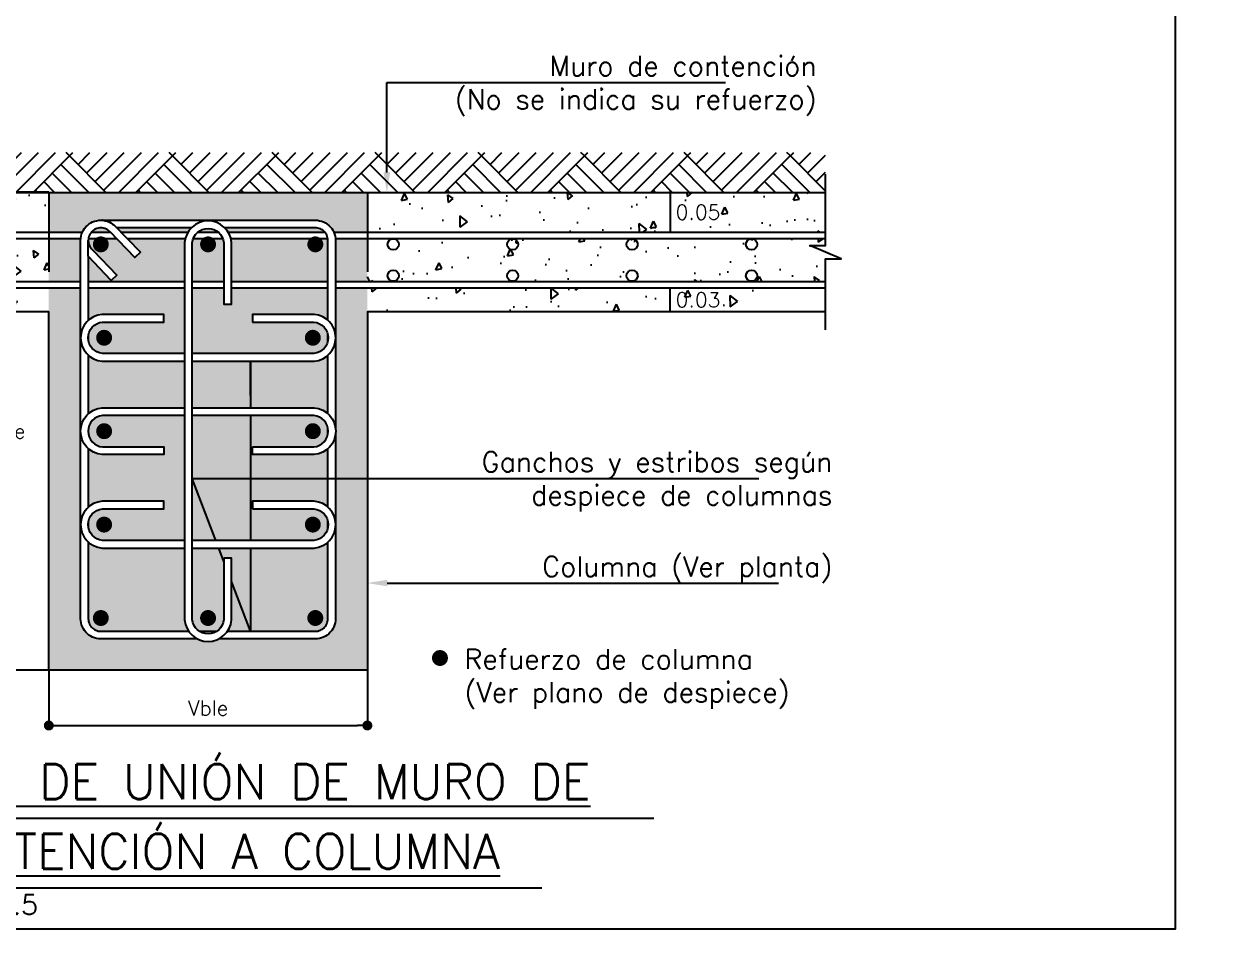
# Model space of a CAD drawing. Header units: millimetres. Extents: x -103 to 209, y -46 to 105.
# Drawn here: x 27.538 to 29.031, y -38.755 to -37.618 of the extents above; entities that cross this region are included whole.
import ezdxf
from ezdxf import colors
from ezdxf.entities.mleader import LeaderData, LeaderLine
from ezdxf.enums import TextEntityAlignment as Align
from ezdxf.math import Vec2, Vec3

# ---------------------------------------------------------------- set-up
doc = ezdxf.new("R2010")
doc.units = ezdxf.units.MM
doc.header["$LTSCALE"] = 0.01
doc.header["$PDMODE"] = 3
doc.linetypes.add('DASHED2', pattern=[0.375, 0.25, -0.125])
for name, color, linetype in [('FC_BORDES', 4, 'Continuous'), ('FC_COTAS', 1, 'Continuous'), ('FC_COTAS @ 12.5', 1, 'Continuous'), ('FC_COTAS @ 25', 1, 'Continuous'), ('FC_HATCH 251', 251, 'Continuous'), ('FC_HATCH 253', 253, 'Continuous'), ('FC_HATCH 254', 254, 'Continuous'), ('FC_LINEA CORTE', 1, 'Continuous'), ('FC_PROYECCION', 6, 'DASHED2'), ('FC_R-200', 5, 'Continuous'), ('FC_R-80', 11, 'Continuous'), ('FC_R-80 @ 12.5', 11, 'Continuous'), ('FC_REFUERZO 2', 1, 'Continuous')]:
    doc.layers.add(name, color=color, linetype=linetype)
doc.layers.add('FC_HOJA', color=230, linetype='Continuous', plot=False)
doc.styles.add('FC_TEXT1', font='romans.shx')
doc.dimstyles.new('FC_COTAS', dxfattribs={"dimtxt": 0.0015, "dimasz": 0.001, "dimexe": 0, "dimexo": 0, "dimgap": 0.001, "dimtad": 1, "dimtih": 1, "dimtoh": 1, "dimzin": 0, "dimdsep": 46, "dimtxsty": 'FC_TEXT1', "dimblk": 'DOT', "dimcen": 0.09, "dimclrd": 256, "dimclre": 256, "dimclrt": 256, "dimadec": 0, "dimazin": 0, "dimtfac": 1, "dimtix": 1, "dimtmove": 2, "dimatfit": 3, "dimfxl": 1.002, "dimtolj": 1, "dimtzin": 0, "dimlwd": -1, "dimarcsym": 0})

# ---------------------------------------------------------------- blocks, each defined once
blk = doc.blocks.new('*U113')
at = {"color": 0, "ltscale": 1.5}
blk.add_lwpolyline([(-0.1148, -0.0096), (-0.1148, -0.0096)], dxfattribs=at)
blk.add_wipeout([(-0.1328, 0), (0.1347, 0), (0.1373, -0.0001), (0.1399, -0.0006), (0.1425, -0.0012), (0.145, -0.0022), (0.1473, -0.0034), (0.1496, -0.0048), (0.1516, -0.0065), (0.1535, -0.0084), (0.1552, -0.0104), (0.1566, -0.0127), (0.1578, -0.015), (0.1588, -0.0175), (0.1594, -0.0201), (0.1599, -0.0227), (0.16, -0.0253), (0.16, -0.5006), (0.1599, -0.5032), (0.1594, -0.5059), (0.1588, -0.5084), (0.1578, -0.5109), (0.1566, -0.5133), (0.1552, -0.5155), (0.1535, -0.5175), (0.1516, -0.5194), (0.1496, -0.5211), (0.1473, -0.5225), (0.145, -0.5237), (0.1425, -0.5247), (0.1399, -0.5254), (0.1373, -0.5258), (0.1347, -0.5259), (-0.1347, -0.5259), (-0.1373, -0.5258), (-0.1399, -0.5254), (-0.1425, -0.5247), (-0.145, -0.5237), (-0.1473, -0.5225), (-0.1496, -0.5211), (-0.1516, -0.5194), (-0.1535, -0.5175), (-0.1552, -0.5155), (-0.1566, -0.5133), (-0.1578, -0.5109), (-0.1588, -0.5084), (-0.1594, -0.5059), (-0.1599, -0.5032), (-0.16, -0.5006), (-0.16, -0.0253), (-0.1599, -0.0227), (-0.1594, -0.0201), (-0.1588, -0.0175), (-0.1578, -0.015), (-0.1566, -0.0127), (-0.1552, -0.0104), (-0.1535, -0.0084), (-0.1516, -0.0065), (-0.1496, -0.0048), (-0.1473, -0.0034), (-0.145, -0.0022), (-0.1425, -0.0012), (-0.1399, -0.0006), (-0.1373, -0.0001), (-0.1347, 0), (-0.132, -0.0001), (-0.1294, -0.0006), (-0.1268, -0.0012), (-0.1244, -0.0022), (-0.122, -0.0034), (-0.1198, -0.0048), (-0.1184, -0.006), (-0.085, -0.0403), (-0.0918, -0.047), (-0.123, -0.0148), (-0.1241, -0.0137), (-0.1254, -0.0126), (-0.1268, -0.0117), (-0.1283, -0.011), (-0.1298, -0.0104), (-0.1314, -0.01), (-0.133, -0.0097), (-0.1347, -0.0096), (-0.1363, -0.0097), (-0.1379, -0.01), (-0.1395, -0.0104), (-0.1411, -0.011), (-0.1425, -0.0117), (-0.1439, -0.0126), (-0.1452, -0.0137), (-0.1463, -0.0148), (-0.1474, -0.0161), (-0.1483, -0.0175), (-0.149, -0.0189), (-0.1496, -0.0205), (-0.15, -0.0221), (-0.1503, -0.0237), (-0.1504, -0.0253), (-0.1503, -0.027), (-0.15, -0.0286), (-0.1496, -0.0302), (-0.149, -0.0317), (-0.1483, -0.0332), (-0.1474, -0.0346), (-0.1463, -0.0359), (-0.1452, -0.037), (-0.1441, -0.0379), (-0.1145, -0.0691), (-0.1215, -0.0757), (-0.1504, -0.0452), (-0.1504, -0.5006), (-0.1503, -0.5022), (-0.15, -0.5039), (-0.1496, -0.5055), (-0.149, -0.507), (-0.1483, -0.5085), (-0.1474, -0.5098), (-0.1463, -0.5111), (-0.1452, -0.5123), (-0.1439, -0.5133), (-0.1425, -0.5142), (-0.1411, -0.515), (-0.1395, -0.5155), (-0.1379, -0.516), (-0.1363, -0.5162), (-0.1347, -0.5163), (0.1347, -0.5163), (0.1363, -0.5162), (0.1379, -0.516), (0.1395, -0.5155), (0.1411, -0.515), (0.1425, -0.5142), (0.1439, -0.5133), (0.1452, -0.5123), (0.1463, -0.5111), (0.1474, -0.5098), (0.1483, -0.5085), (0.149, -0.507), (0.1496, -0.5055), (0.15, -0.5039), (0.1503, -0.5022), (0.1504, -0.5006), (0.1504, -0.0253), (0.1503, -0.0237), (0.15, -0.0221), (0.1496, -0.0205), (0.149, -0.0189), (0.1483, -0.0175), (0.1474, -0.0161), (0.1463, -0.0148), (0.1452, -0.0137), (0.1439, -0.0126), (0.1425, -0.0117), (0.1411, -0.011), (0.1395, -0.0104), (0.1379, -0.01), (0.1363, -0.0097), (0.1357, -0.0097), (-0.1146, -0.0097), (-0.1183, -0.0059), (-0.1197, -0.0048), (-0.1219, -0.0033), (-0.1243, -0.0021), (-0.1268, -0.0011), (-0.1294, -0.0005), (-0.132, 0)], dxfattribs=at)
blk.add_lwpolyline([(-0.1328, 0), (0.1347, 0), (0.1373, -0.0001), (0.1399, -0.0006), (0.1425, -0.0012), (0.145, -0.0022), (0.1473, -0.0034), (0.1496, -0.0048), (0.1516, -0.0065), (0.1535, -0.0084), (0.1552, -0.0104), (0.1566, -0.0127), (0.1578, -0.015), (0.1588, -0.0175), (0.1594, -0.0201), (0.1599, -0.0227), (0.16, -0.0253), (0.16, -0.5006), (0.1599, -0.5032), (0.1594, -0.5059), (0.1588, -0.5084), (0.1578, -0.5109), (0.1566, -0.5133), (0.1552, -0.5155), (0.1535, -0.5175), (0.1516, -0.5194), (0.1496, -0.5211), (0.1473, -0.5225), (0.145, -0.5237), (0.1425, -0.5247), (0.1399, -0.5254), (0.1373, -0.5258), (0.1347, -0.5259), (-0.1347, -0.5259), (-0.1373, -0.5258), (-0.1399, -0.5254), (-0.1425, -0.5247), (-0.145, -0.5237), (-0.1473, -0.5225), (-0.1496, -0.5211), (-0.1516, -0.5194), (-0.1535, -0.5175), (-0.1552, -0.5155), (-0.1566, -0.5133), (-0.1578, -0.5109), (-0.1588, -0.5084), (-0.1594, -0.5059), (-0.1599, -0.5032), (-0.16, -0.5006), (-0.16, -0.0253), (-0.1599, -0.0227), (-0.1594, -0.0201), (-0.1588, -0.0175), (-0.1578, -0.015), (-0.1566, -0.0127), (-0.1552, -0.0104), (-0.1535, -0.0084), (-0.1516, -0.0065), (-0.1496, -0.0048), (-0.1473, -0.0034), (-0.145, -0.0022), (-0.1425, -0.0012), (-0.1399, -0.0006), (-0.1373, -0.0001), (-0.1347, 0), (-0.132, -0.0001), (-0.1294, -0.0006), (-0.1268, -0.0012), (-0.1244, -0.0022), (-0.122, -0.0034), (-0.1198, -0.0048), (-0.1184, -0.006), (-0.085, -0.0403), (-0.0918, -0.047), (-0.123, -0.0148), (-0.1241, -0.0137), (-0.1254, -0.0126), (-0.1268, -0.0117), (-0.1283, -0.011), (-0.1298, -0.0104), (-0.1314, -0.01), (-0.133, -0.0097), (-0.1347, -0.0096), (-0.1363, -0.0097), (-0.1379, -0.01), (-0.1395, -0.0104), (-0.1411, -0.011), (-0.1425, -0.0117), (-0.1439, -0.0126), (-0.1452, -0.0137), (-0.1463, -0.0148), (-0.1474, -0.0161), (-0.1483, -0.0175), (-0.149, -0.0189), (-0.1496, -0.0205), (-0.15, -0.0221), (-0.1503, -0.0237), (-0.1504, -0.0253), (-0.1503, -0.027), (-0.15, -0.0286), (-0.1496, -0.0302), (-0.149, -0.0317), (-0.1483, -0.0332), (-0.1474, -0.0346), (-0.1463, -0.0359), (-0.1452, -0.037), (-0.1441, -0.0379), (-0.1145, -0.0691), (-0.1215, -0.0757), (-0.1504, -0.0452), (-0.1504, -0.5006), (-0.1503, -0.5022), (-0.15, -0.5039), (-0.1496, -0.5055), (-0.149, -0.507), (-0.1483, -0.5085), (-0.1474, -0.5098), (-0.1463, -0.5111), (-0.1452, -0.5123), (-0.1439, -0.5133), (-0.1425, -0.5142), (-0.1411, -0.515), (-0.1395, -0.5155), (-0.1379, -0.516), (-0.1363, -0.5162), (-0.1347, -0.5163), (0.1347, -0.5163), (0.1363, -0.5162), (0.1379, -0.516), (0.1395, -0.5155), (0.1411, -0.515), (0.1425, -0.5142), (0.1439, -0.5133), (0.1452, -0.5123), (0.1463, -0.5111), (0.1474, -0.5098), (0.1483, -0.5085), (0.149, -0.507), (0.1496, -0.5055), (0.15, -0.5039), (0.1503, -0.5022), (0.1504, -0.5006), (0.1504, -0.0253), (0.1503, -0.0237), (0.15, -0.0221), (0.1496, -0.0205), (0.149, -0.0189), (0.1483, -0.0175), (0.1474, -0.0161), (0.1463, -0.0148), (0.1452, -0.0137), (0.1439, -0.0126), (0.1425, -0.0117), (0.1411, -0.011), (0.1395, -0.0104), (0.1379, -0.01), (0.1363, -0.0097), (0.1357, -0.0097), (-0.1146, -0.0097), (-0.1183, -0.0059), (-0.1197, -0.0048), (-0.1219, -0.0033), (-0.1243, -0.0021), (-0.1268, -0.0011), (-0.1294, -0.0005), (-0.132, 0)], close=True, dxfattribs=at)
blk.add_lwpolyline([(-0.1504, -0.0452), (-0.1504, -0.0253)], dxfattribs=at)
blk = doc.blocks.new('*U138')
at = {"layer": 'FC_REFUERZO 2'}
blk.add_circle((0, 0), 0.00702, dxfattribs=at)
blk = doc.blocks.new('*U139')
at = {"layer": 'FC_REFUERZO 2', "color": 0, "linetype": 'ByBlock', "lineweight": -2, "transparency": 16777216}
for p in [(0, 0), (0.15, 0), (0.3, 0), (0.45, 0)]:
    blk.add_blockref('*U138', p, dxfattribs=at)
blk = doc.blocks.new('*U142')
at = {"layer": 'FC_REFUERZO 2'}
blk.add_circle((0, 0), 0.00702, dxfattribs=at)
blk = doc.blocks.new('*U143')
at = {"layer": 'FC_REFUERZO 2', "color": 0, "linetype": 'ByBlock', "lineweight": -2, "transparency": 16777216}
for p in [(0, 0), (0.15, 0), (0.3, 0), (0.45, 0)]:
    blk.add_blockref('*U142', p, dxfattribs=at)
blk = doc.blocks.new('*U126')
at = {"layer": 'FC_R-200', "color": 4, "ltscale": 1.5}
for points in [[(-0.04477, 0), (0.04477, 0)], [(-0.03354, -0.007), (0.03354, -0.007)]]:
    blk.add_lwpolyline(points, dxfattribs=at)
at = {"layer": 'FC_R-200', "ltscale": 1.5, "style": 'FC_TEXT1'}
for tag, p in [('%%UTÍTULO', (0, 0.00366)), ('%%UTÍTULO1', (0, -0.00334))]:
    blk.add_attdef(tag, text='', height=0.0035, dxfattribs=at).set_placement(p, align=Align.MIDDLE_CENTER)
at = {"layer": 'FC_R-80', "ltscale": 1.5, "style": 'FC_TEXT1'}
blk.add_attdef('ESCALA', text='', height=0.002, dxfattribs=at).set_placement((-0.03301, -0.0087), align=Align.MIDDLE_LEFT)
blk = doc.blocks.new('*U128')
at = {"layer": 'FC_LINEA CORTE'}
blk.add_lwpolyline([(0, -0.00782), (0, -0.00067), (0.00157, -0.00067), (-0.00157, 0.00067), (0, 0.00067), (0, 0.00782)], dxfattribs=at)
blk = doc.blocks.new('_Dot')
at = {"color": 0, "linetype": 'ByBlock', "lineweight": -2}
blk.add_line((-0.5, 0), (-1, 0), dxfattribs=at)
at = {"color": 0, "linetype": 'ByBlock', "const_width": 0.5}
blk.add_lwpolyline([(-0.25, 0, 1), (0.25, 0, 1)], format="xyb", close=True, dxfattribs=at)
blk = doc.blocks.new('*D149')
at = {"layer": 'Defpoints', "color": 0, "transparency": 16777216}
for p in [(27.5147, -37.8293), (27.5694, -37.8293), (27.5694, -38.4293)]:
    blk.add_point(p, dxfattribs=at)
at = {"layer": 'FC_COTAS', "lineweight": -2, "transparency": 16777216}
for p, q in [((27.5694, -37.8293), (27.5147, -37.8293)), ((27.5694, -38.4293), (27.5147, -38.4293))]:
    blk.add_line(p, q, dxfattribs=at)
at = {"layer": 'FC_COTAS', "transparency": 16777216}
for p, q in [((27.5147, -37.8418), (27.5147, -38.1074)), ((27.5147, -38.4168), (27.5147, -38.1512))]:
    blk.add_line(p, q, dxfattribs=at)
at = {"layer": 'FC_COTAS', "transparency": 16777216, "xscale": 0.0125, "yscale": 0.0125, "zscale": 0.0125}
for p, rotation in [((27.5147, -37.8293), 90), ((27.5147, -38.4293), 270)]:
    blk.add_blockref('_Dot', p, dxfattribs=dict(at, rotation=rotation))
at = {"layer": 'FC_COTAS', "transparency": 16777216, "insert": (27.5147, -38.1293), "char_height": 0.01875, "attachment_point": 5, "style": 'FC_TEXT1'}
blk.add_mtext('\\A1;Vble', dxfattribs=at)
blk = doc.blocks.new('*D150')
at = {"layer": 'Defpoints', "color": 0, "transparency": 16777216}
for p in [(27.5694, -38.4293), (27.9694, -38.4293), (27.9694, -38.499)]:
    blk.add_point(p, dxfattribs=at)
at = {"layer": 'FC_COTAS', "lineweight": -2, "transparency": 16777216}
for p, q in [((27.5694, -38.4293), (27.5694, -38.499)), ((27.9694, -38.4293), (27.9694, -38.499))]:
    blk.add_line(p, q, dxfattribs=at)
at = {"layer": 'FC_COTAS', "transparency": 16777216}
blk.add_line((27.5819, -38.499), (27.9569, -38.499), dxfattribs=at)
at = {"layer": 'FC_COTAS', "transparency": 16777216, "xscale": 0.0125, "yscale": 0.0125, "zscale": 0.0125, "rotation": 180}
blk.add_blockref('_Dot', (27.5694, -38.499), dxfattribs=at)
at = {"layer": 'FC_COTAS', "transparency": 16777216, "xscale": 0.0125, "yscale": 0.0125, "zscale": 0.0125}
blk.add_blockref('_Dot', (27.9694, -38.499), dxfattribs=at)
at = {"layer": 'FC_COTAS', "transparency": 16777216, "insert": (27.7694, -38.4771), "char_height": 0.01875, "attachment_point": 5, "style": 'FC_TEXT1'}
blk.add_mtext('\\A1;Vble', dxfattribs=at)
blk = doc.blocks.new('*D153')
at = {"layer": 'Defpoints', "color": 0, "transparency": 16777216}
for p in [(28.348, -37.8293), (28.348, -37.8793), (28.3495, -37.8793)]:
    blk.add_point(p, dxfattribs=at)
at = {"layer": 'FC_COTAS', "lineweight": -2, "transparency": 16777216}
for p, q in [((28.348, -37.8293), (28.3495, -37.8293)), ((28.348, -37.8793), (28.3495, -37.8793))]:
    blk.add_line(p, q, dxfattribs=at)
at = {"layer": 'FC_COTAS', "transparency": 16777216}
blk.add_line((28.3495, -37.8293), (28.3495, -37.8793), dxfattribs=at)
at = {"layer": 'FC_COTAS', "transparency": 16777216, "insert": (28.3846, -37.8543), "char_height": 0.01875, "attachment_point": 5, "style": 'FC_TEXT1'}
blk.add_mtext('\\A1;0.05', dxfattribs=at)
blk = doc.blocks.new('*D154')
at = {"layer": 'Defpoints', "color": 0, "transparency": 16777216}
for p in [(28.3495, -37.9493), (28.3495, -37.9493), (28.3495, -37.9793)]:
    blk.add_point(p, dxfattribs=at)
at = {"layer": 'FC_COTAS', "transparency": 16777216}
blk.add_line((28.3495, -37.9793), (28.3495, -37.9493), dxfattribs=at)
at = {"layer": 'FC_COTAS', "transparency": 16777216, "insert": (28.3846, -37.9643), "char_height": 0.01875, "attachment_point": 5, "style": 'FC_TEXT1'}
blk.add_mtext('\\A1;0.03', dxfattribs=at)
blk = doc.blocks.new('*U132')
at = {"color": 0, "lineweight": -2}
blk.add_wipeout([(0.1863, 0.0294), (0.2648, 0.0294), (0.2689, 0.0285), (0.2724, 0.0274), (0.2758, 0.0258), (0.2789, 0.0237), (0.2817, 0.0213), (0.2843, 0.0186), (0.2864, 0.0156), (0.2882, 0.0123), (0.2895, 0.0089), (0.2904, 0.0053), (0.2908, 0.0016), (0.2908, -0.0021), (0.2903, -0.0058), (0.2893, -0.0094), (0.2879, -0.0128), (0.2861, -0.0161), (0.2839, -0.019), (0.2813, -0.0217), (0.2785, -0.0241), (0.2753, -0.026), (0.2719, -0.0276), (0.2684, -0.0287), (0.2646, -0.0294), (-0.0032, -0.0294), (-0.0071, -0.0287), (-0.0106, -0.0276), (-0.014, -0.026), (-0.0171, -0.0241), (-0.02, -0.0217), (-0.0226, -0.019), (-0.0248, -0.0161), (-0.0266, -0.0128), (-0.028, -0.0094), (-0.029, -0.0058), (-0.0295, -0.0021), (-0.0295, 0.0016), (-0.0291, 0.0053), (-0.0282, 0.0089), (-0.0268, 0.0123), (-0.0251, 0.0156), (-0.0229, 0.0186), (-0.0204, 0.0213), (-0.0176, 0.0237), (-0.0145, 0.0258), (-0.0111, 0.0274), (-0.0076, 0.0285), (-0.004, 0.0293), (-0.0026, 0.0294), (0.075, 0.0294), (0.075, 0.0198), (-0.0022, 0.0198), (-0.0027, 0.0197), (-0.0051, 0.0193), (-0.0075, 0.0185), (-0.0098, 0.0174), (-0.0119, 0.016), (-0.0138, 0.0144), (-0.0155, 0.0126), (-0.0169, 0.0105), (-0.0181, 0.0083), (-0.019, 0.006), (-0.0196, 0.0036), (-0.0199, 0.0011), (-0.0199, -0.0014), (-0.0195, -0.0039), (-0.0189, -0.0063), (-0.0179, -0.0086), (-0.0167, -0.0108), (-0.0152, -0.0128), (-0.0135, -0.0146), (-0.0116, -0.0162), (-0.0094, -0.0175), (-0.0072, -0.0186), (-0.0048, -0.0193), (-0.0024, -0.0198), (0.2637, -0.0198), (0.2661, -0.0193), (0.2685, -0.0186), (0.2708, -0.0175), (0.2729, -0.0162), (0.2748, -0.0146), (0.2766, -0.0128), (0.278, -0.0108), (0.2793, -0.0086), (0.2802, -0.0063), (0.2809, -0.0039), (0.2812, -0.0014), (0.2812, 0.0011), (0.2809, 0.0036), (0.2803, 0.006), (0.2794, 0.0083), (0.2782, 0.0105), (0.2768, 0.0126), (0.2751, 0.0144), (0.2732, 0.016), (0.2711, 0.0174), (0.2688, 0.0185), (0.2665, 0.0193), (0.2638, 0.0198), (0.1863, 0.0198)], dxfattribs=at)
blk.add_lwpolyline([(0.1863, 0.0198), (0.2634, 0.0198, -0.900773), (0.2634, -0.0198), (-0.0021, -0.0198, -0.900773), (-0.0021, 0.0198), (0.075, 0.0198), (0.075, 0.0294), (-0.0025, 0.0294, 0.917819), (-0.0025, -0.0294), (0.2638, -0.0294), (0.2638, -0.0294, 0.917819), (0.2638, 0.0294), (0.1863, 0.0294)], format="xyb", close=True, dxfattribs=at)
blk = doc.blocks.new('*U133')
at = {"color": 0, "lineweight": -2}
blk.add_wipeout([(0.1863, -0.0294), (0.2648, -0.0294), (0.2689, -0.0285), (0.2724, -0.0274), (0.2758, -0.0258), (0.2789, -0.0237), (0.2817, -0.0213), (0.2843, -0.0186), (0.2864, -0.0156), (0.2882, -0.0123), (0.2895, -0.0089), (0.2904, -0.0053), (0.2908, -0.0016), (0.2908, 0.0021), (0.2903, 0.0058), (0.2893, 0.0094), (0.2879, 0.0128), (0.2861, 0.0161), (0.2839, 0.019), (0.2813, 0.0217), (0.2785, 0.0241), (0.2753, 0.026), (0.2719, 0.0276), (0.2684, 0.0287), (0.2646, 0.0294), (-0.0032, 0.0294), (-0.0071, 0.0287), (-0.0106, 0.0276), (-0.014, 0.026), (-0.0171, 0.0241), (-0.02, 0.0217), (-0.0226, 0.019), (-0.0248, 0.0161), (-0.0266, 0.0128), (-0.028, 0.0094), (-0.029, 0.0058), (-0.0295, 0.0021), (-0.0295, -0.0016), (-0.0291, -0.0053), (-0.0282, -0.0089), (-0.0268, -0.0123), (-0.0251, -0.0156), (-0.0229, -0.0186), (-0.0204, -0.0213), (-0.0176, -0.0237), (-0.0145, -0.0258), (-0.0111, -0.0274), (-0.0076, -0.0285), (-0.004, -0.0293), (-0.0026, -0.0294), (0.075, -0.0294), (0.075, -0.0198), (-0.0022, -0.0198), (-0.0027, -0.0197), (-0.0051, -0.0193), (-0.0075, -0.0185), (-0.0098, -0.0174), (-0.0119, -0.016), (-0.0138, -0.0144), (-0.0155, -0.0126), (-0.0169, -0.0105), (-0.0181, -0.0083), (-0.019, -0.006), (-0.0196, -0.0036), (-0.0199, -0.0011), (-0.0199, 0.0014), (-0.0195, 0.0039), (-0.0189, 0.0063), (-0.0179, 0.0086), (-0.0167, 0.0108), (-0.0152, 0.0128), (-0.0135, 0.0146), (-0.0116, 0.0162), (-0.0094, 0.0175), (-0.0072, 0.0186), (-0.0048, 0.0193), (-0.0024, 0.0198), (0.2637, 0.0198), (0.2661, 0.0193), (0.2685, 0.0186), (0.2708, 0.0175), (0.2729, 0.0162), (0.2748, 0.0146), (0.2766, 0.0128), (0.278, 0.0108), (0.2793, 0.0086), (0.2802, 0.0063), (0.2809, 0.0039), (0.2812, 0.0014), (0.2812, -0.0011), (0.2809, -0.0036), (0.2803, -0.006), (0.2794, -0.0083), (0.2782, -0.0105), (0.2768, -0.0126), (0.2751, -0.0144), (0.2732, -0.016), (0.2711, -0.0174), (0.2688, -0.0185), (0.2665, -0.0193), (0.2638, -0.0198), (0.1863, -0.0198)], dxfattribs=at)
blk.add_lwpolyline([(0.1863, -0.0198), (0.2634, -0.0198, 0.900773), (0.2634, 0.0198), (-0.0021, 0.0198, 0.900773), (-0.0021, -0.0198), (0.075, -0.0198), (0.075, -0.0294), (-0.0025, -0.0294, -0.917819), (-0.0025, 0.0294), (0.2638, 0.0294), (0.2638, 0.0294, -0.917819), (0.2638, -0.0294), (0.1863, -0.0294)], format="xyb", close=True, dxfattribs=at)
blk = doc.blocks.new('*U134')
at = {"color": 0, "lineweight": -2}
blk.add_wipeout([(0.1863, 0.0294), (0.2648, 0.0294), (0.2689, 0.0285), (0.2724, 0.0274), (0.2758, 0.0258), (0.2789, 0.0237), (0.2817, 0.0213), (0.2843, 0.0186), (0.2864, 0.0156), (0.2882, 0.0123), (0.2895, 0.0089), (0.2904, 0.0053), (0.2908, 0.0016), (0.2908, -0.0021), (0.2903, -0.0058), (0.2893, -0.0094), (0.2879, -0.0128), (0.2861, -0.0161), (0.2839, -0.019), (0.2813, -0.0217), (0.2785, -0.0241), (0.2753, -0.026), (0.2719, -0.0276), (0.2684, -0.0287), (0.2646, -0.0294), (-0.0032, -0.0294), (-0.0071, -0.0287), (-0.0106, -0.0276), (-0.014, -0.026), (-0.0171, -0.0241), (-0.02, -0.0217), (-0.0226, -0.019), (-0.0248, -0.0161), (-0.0266, -0.0128), (-0.028, -0.0094), (-0.029, -0.0058), (-0.0295, -0.0021), (-0.0295, 0.0016), (-0.0291, 0.0053), (-0.0282, 0.0089), (-0.0268, 0.0123), (-0.0251, 0.0156), (-0.0229, 0.0186), (-0.0204, 0.0213), (-0.0176, 0.0237), (-0.0145, 0.0258), (-0.0111, 0.0274), (-0.0076, 0.0285), (-0.004, 0.0293), (-0.0026, 0.0294), (0.075, 0.0294), (0.075, 0.0198), (-0.0022, 0.0198), (-0.0027, 0.0197), (-0.0051, 0.0193), (-0.0075, 0.0185), (-0.0098, 0.0174), (-0.0119, 0.016), (-0.0138, 0.0144), (-0.0155, 0.0126), (-0.0169, 0.0105), (-0.0181, 0.0083), (-0.019, 0.006), (-0.0196, 0.0036), (-0.0199, 0.0011), (-0.0199, -0.0014), (-0.0195, -0.0039), (-0.0189, -0.0063), (-0.0179, -0.0086), (-0.0167, -0.0108), (-0.0152, -0.0128), (-0.0135, -0.0146), (-0.0116, -0.0162), (-0.0094, -0.0175), (-0.0072, -0.0186), (-0.0048, -0.0193), (-0.0024, -0.0198), (0.2637, -0.0198), (0.2661, -0.0193), (0.2685, -0.0186), (0.2708, -0.0175), (0.2729, -0.0162), (0.2748, -0.0146), (0.2766, -0.0128), (0.278, -0.0108), (0.2793, -0.0086), (0.2802, -0.0063), (0.2809, -0.0039), (0.2812, -0.0014), (0.2812, 0.0011), (0.2809, 0.0036), (0.2803, 0.006), (0.2794, 0.0083), (0.2782, 0.0105), (0.2768, 0.0126), (0.2751, 0.0144), (0.2732, 0.016), (0.2711, 0.0174), (0.2688, 0.0185), (0.2665, 0.0193), (0.2638, 0.0198), (0.1863, 0.0198)], dxfattribs=at)
blk.add_lwpolyline([(0.1863, 0.0198), (0.2634, 0.0198, -0.900773), (0.2634, -0.0198), (-0.0021, -0.0198, -0.900773), (-0.0021, 0.0198), (0.075, 0.0198), (0.075, 0.0294), (-0.0025, 0.0294, 0.917819), (-0.0025, -0.0294), (0.2638, -0.0294), (0.2638, -0.0294, 0.917819), (0.2638, 0.0294), (0.1863, 0.0294)], format="xyb", close=True, dxfattribs=at)
blk = doc.blocks.new('*U135')
at = {"color": 0, "lineweight": -2}
blk.add_wipeout([(0.0294, -0.3943), (0.0294, -0.4728), (0.0285, -0.4769), (0.0274, -0.4804), (0.0258, -0.4838), (0.0237, -0.4869), (0.0213, -0.4897), (0.0186, -0.4923), (0.0156, -0.4944), (0.0123, -0.4962), (0.0089, -0.4975), (0.0053, -0.4984), (0.0016, -0.4988), (-0.0021, -0.4988), (-0.0058, -0.4983), (-0.0094, -0.4973), (-0.0128, -0.4959), (-0.0161, -0.4941), (-0.019, -0.4919), (-0.0217, -0.4893), (-0.0241, -0.4865), (-0.026, -0.4833), (-0.0276, -0.4799), (-0.0287, -0.4764), (-0.0294, -0.4726), (-0.0294, 0.0032), (-0.0287, 0.0071), (-0.0276, 0.0106), (-0.026, 0.014), (-0.0241, 0.0171), (-0.0217, 0.02), (-0.019, 0.0226), (-0.0161, 0.0248), (-0.0128, 0.0266), (-0.0094, 0.028), (-0.0058, 0.029), (-0.0021, 0.0295), (0.0016, 0.0295), (0.0053, 0.0291), (0.0089, 0.0282), (0.0123, 0.0268), (0.0156, 0.0251), (0.0186, 0.0229), (0.0213, 0.0204), (0.0237, 0.0176), (0.0258, 0.0145), (0.0274, 0.0111), (0.0285, 0.0076), (0.0293, 0.004), (0.0294, 0.0026), (0.0294, -0.075), (0.0198, -0.075), (0.0198, 0.0022), (0.0197, 0.0027), (0.0193, 0.0051), (0.0185, 0.0075), (0.0174, 0.0098), (0.016, 0.0119), (0.0144, 0.0138), (0.0126, 0.0155), (0.0105, 0.0169), (0.0083, 0.0181), (0.006, 0.019), (0.0036, 0.0196), (0.0011, 0.0199), (-0.0014, 0.0199), (-0.0039, 0.0195), (-0.0063, 0.0189), (-0.0086, 0.0179), (-0.0108, 0.0167), (-0.0128, 0.0152), (-0.0146, 0.0135), (-0.0162, 0.0116), (-0.0175, 0.0094), (-0.0186, 0.0072), (-0.0193, 0.0048), (-0.0198, 0.0024), (-0.0198, -0.4717), (-0.0193, -0.4741), (-0.0186, -0.4765), (-0.0175, -0.4788), (-0.0162, -0.4809), (-0.0146, -0.4828), (-0.0128, -0.4846), (-0.0108, -0.486), (-0.0086, -0.4873), (-0.0063, -0.4882), (-0.0039, -0.4889), (-0.0014, -0.4892), (0.0011, -0.4892), (0.0036, -0.4889), (0.006, -0.4883), (0.0083, -0.4874), (0.0105, -0.4862), (0.0126, -0.4848), (0.0144, -0.4831), (0.016, -0.4812), (0.0174, -0.4791), (0.0185, -0.4768), (0.0193, -0.4745), (0.0198, -0.4718), (0.0198, -0.3943)], dxfattribs=at)
blk.add_lwpolyline([(0.0198, -0.3943), (0.0198, -0.4714, -0.900773), (-0.0198, -0.4714), (-0.0198, 0.0021, -0.900773), (0.0198, 0.0021), (0.0198, -0.075), (0.0294, -0.075), (0.0294, 0.0025, 0.917819), (-0.0294, 0.0025), (-0.0294, -0.4718), (-0.0294, -0.4718, 0.917819), (0.0294, -0.4718), (0.0294, -0.3943)], format="xyb", close=True, dxfattribs=at)

msp = doc.modelspace()

# ---------------------------------------------------------------- hatches: boundary and pattern name
at = {"layer": 'FC_HATCH 251', "ltscale": 0.9}
h = msp.add_hatch(dxfattribs=at)
h.set_pattern_fill('AR-CONC', color=256, scale=0.0005, angle=45)
h.set_pattern_definition([(95, (-56.20136, -42.30968), (0.070047325, 0.05877669), [0.009525, -0.104775]), (40, (-56.20136, -42.30968), (-0.08000923, 0.05508836), [0.00762, -0.08382029]), (145.45144, (-56.19552, -42.304785), (-0.0099619, 0.11386505), [0.008095, -0.08904512]), (91.1842, (-56.21932, -42.29172), (0.11070512, 0.0809767), [0.0142875, -0.1571625]), (141.63556, (-56.2101, -42.28497), (-0.0035433, 0.17141338), [0.01214251, -0.1335678]), (36.18415, (-56.21932, -42.29172), (-0.0035433, 0.17141338), [0.01142998, -0.12572987]), (66, (-56.20585, -42.28723), (0.08975999, 0.017447575), [0.009525, -0.104775]), (11, (-56.20585, -42.28723), (-0.04326996, 0.0869706), [0.00762, -0.08382]), (116.45145, (-56.19837, -42.28578), (0.04649003, 0.10441817), [0.008095, -0.08904497]), (82.5, (-56.201358, -42.309683), (-0.028802735, 0.030986707), [0, -0.082804, 0, -0.08509, 0, -0.0841375]), (52.5, (-56.20136, -42.309683), (-0.011794864, 0.0590435), [0, -0.048514, 0, -0.080899, 0, -0.0320675]), (12.5, (-56.221384, -42.32971), (0.049963932, 0.045913098), [0, -0.03175, 0, -0.09906, 0, -0.131445]), (2.5, (-56.230365, -42.33869), (0.043381952, 0.061361196), [0, -0.041275, 0, -0.065786, 0, -0.093345])])
h.paths.add_polyline_path([(27.56937, -37.87932), (27.56937, -37.82932), (26.99412, -37.82932), (26.99412, -37.87932)])
edge = h.paths.add_edge_path()
edge.add_arc((27.50396, -37.93399), 0.00702, 0, 180, ccw=False)
edge.add_arc((27.50396, -37.93399), 0.00702, -90, 0, ccw=False)
edge.add_line((27.50396, -37.941), (27.56937, -37.9412))
edge.add_line((27.56937, -37.9412), (27.56937, -37.88732))
edge.add_line((27.56937, -37.88732), (27.50396, -37.88765))
edge.add_arc((27.50396, -37.89466), 0.00702, 0, 90, ccw=False)
edge.add_arc((27.50396, -37.89466), 0.00702, -180, 0, ccw=False)
edge.add_arc((27.50396, -37.89466), 0.00702, 90, 180, ccw=False)
edge.add_line((27.50396, -37.88765), (27.35397, -37.88765))
edge.add_arc((27.35396, -37.89466), 0.00702, 0, 89.96524, ccw=False)
edge.add_arc((27.35396, -37.89466), 0.00702, -180, 0, ccw=False)
edge.add_arc((27.35396, -37.89466), 0.00702, 90, 180, ccw=False)
edge.add_line((27.35396, -37.88765), (27.20397, -37.88765))
edge.add_arc((27.20396, -37.89466), 0.00702, 0, 89.95147, ccw=False)
edge.add_arc((27.20396, -37.89466), 0.00702, -180, 0, ccw=False)
edge.add_arc((27.20396, -37.89466), 0.00702, 90, 180, ccw=False)
edge.add_line((27.20396, -37.88765), (27.05397, -37.88765))
edge.add_arc((27.05396, -37.89466), 0.00702, 0, 89.91961, ccw=False)
edge.add_arc((27.05396, -37.89466), 0.00702, -180, 0, ccw=False)
edge.add_arc((27.05396, -37.89466), 0.00702, 90, 180, ccw=False)
edge.add_line((27.05396, -37.88765), (26.99412, -37.88732))
edge.add_line((26.99412, -37.88732), (26.99412, -37.89589))
edge.add_line((26.99412, -37.89589), (26.97443, -37.89589))
edge.add_line((26.97443, -37.89589), (27.01381, -37.91276))
edge.add_line((27.01381, -37.91276), (26.99412, -37.91276))
edge.add_line((26.99412, -37.91276), (26.99412, -37.94132))
edge.add_line((26.99412, -37.94132), (27.05396, -37.941))
edge.add_arc((27.05396, -37.93399), 0.00702, 180, 270, ccw=False)
edge.add_arc((27.05396, -37.93399), 0.00702, 0, 180, ccw=False)
edge.add_arc((27.05396, -37.93399), 0.00702, -90, 0, ccw=False)
edge.add_line((27.05396, -37.941), (27.20396, -37.941))
edge.add_arc((27.20396, -37.93399), 0.00702, 180, 269.96692, ccw=False)
edge.add_arc((27.20396, -37.93399), 0.00702, 0, 180, ccw=False)
edge.add_arc((27.20396, -37.93399), 0.00702, -90, 0, ccw=False)
edge.add_line((27.20396, -37.941), (27.35396, -37.941))
edge.add_arc((27.35396, -37.93399), 0.00702, 180, 269.95469, ccw=False)
edge.add_arc((27.35396, -37.93399), 0.00702, 0, 180, ccw=False)
edge.add_arc((27.35396, -37.93399), 0.00702, -90, 0, ccw=False)
edge.add_line((27.35396, -37.941), (27.50395, -37.941))
edge.add_arc((27.50396, -37.93399), 0.00702, 180, 269.92807, ccw=False)
h.paths.add_polyline_path([(27.56937, -37.97932), (27.56937, -37.94932), (26.99412, -37.94932), (26.99412, -37.97932)])
h.paths.add_polyline_path([(28.54462, -37.97932), (28.54462, -37.94932), (27.96937, -37.94932), (27.96937, -37.97932)])
edge = h.paths.add_edge_path()
edge.add_arc((28.00182, -37.89466), 0.00702, -180, 0, ccw=False)
edge.add_arc((28.00182, -37.89466), 0.00702, 90, 180, ccw=False)
edge.add_line((28.00182, -37.88765), (27.96937, -37.8875))
edge.add_line((27.96937, -37.8875), (27.96937, -37.94132))
edge.add_line((27.96937, -37.94132), (28.00182, -37.941))
edge.add_arc((28.00182, -37.93399), 0.00702, 180, 270, ccw=False)
edge.add_arc((28.00182, -37.93399), 0.00702, 0, 180, ccw=False)
edge.add_arc((28.00182, -37.93399), 0.00702, -90, 0, ccw=False)
edge.add_line((28.00182, -37.941), (28.15181, -37.941))
edge.add_arc((28.15182, -37.93399), 0.00702, 180, 269.96616, ccw=False)
edge.add_arc((28.15182, -37.93399), 0.00702, 0, 180, ccw=False)
edge.add_arc((28.15182, -37.93399), 0.00702, -90, 0, ccw=False)
edge.add_line((28.15182, -37.941), (28.30181, -37.941))
edge.add_arc((28.30182, -37.93399), 0.00702, 180, 269.95323, ccw=False)
edge.add_arc((28.30182, -37.93399), 0.00702, 0, 180, ccw=False)
edge.add_arc((28.30182, -37.93399), 0.00702, -90, 0, ccw=False)
edge.add_line((28.30182, -37.941), (28.45181, -37.941))
edge.add_arc((28.45182, -37.93399), 0.00702, 180, 269.92434, ccw=False)
edge.add_arc((28.45182, -37.93399), 0.00702, 0, 180, ccw=False)
edge.add_arc((28.45182, -37.93399), 0.00702, -90, 0, ccw=False)
edge.add_line((28.45182, -37.941), (28.54462, -37.94132))
edge.add_line((28.54462, -37.94132), (28.54462, -37.91276))
edge.add_line((28.54462, -37.91276), (28.5643, -37.91276))
edge.add_line((28.5643, -37.91276), (28.52493, -37.89589))
edge.add_line((28.52493, -37.89589), (28.54462, -37.89589))
edge.add_line((28.54462, -37.89589), (28.54462, -37.88732))
edge.add_line((28.54462, -37.88732), (28.45182, -37.88765))
edge.add_arc((28.45182, -37.89466), 0.00702, 0, 90, ccw=False)
edge.add_arc((28.45182, -37.89466), 0.00702, -180, 0, ccw=False)
edge.add_arc((28.45182, -37.89466), 0.00702, 90, 180, ccw=False)
edge.add_line((28.45182, -37.88765), (28.30182, -37.88765))
edge.add_arc((28.30182, -37.89466), 0.00702, 0, 89.96484, ccw=False)
edge.add_arc((28.30182, -37.89466), 0.00702, -180, 0, ccw=False)
edge.add_arc((28.30182, -37.89466), 0.00702, 90, 180, ccw=False)
edge.add_line((28.30182, -37.88765), (28.15182, -37.88765))
edge.add_arc((28.15182, -37.89466), 0.00702, 0, 89.95069, ccw=False)
edge.add_arc((28.15182, -37.89466), 0.00702, -180, 0, ccw=False)
edge.add_arc((28.15182, -37.89466), 0.00702, 90, 180, ccw=False)
edge.add_line((28.15182, -37.88765), (28.00183, -37.88765))
edge.add_arc((28.00182, -37.89466), 0.00702, 0, 89.91746, ccw=False)
h.paths.add_polyline_path([(27.96937, -37.82932), (27.96937, -37.87932), (28.54462, -37.87932), (28.54462, -37.82932)])
at = {"layer": 'FC_HATCH 253', "ltscale": 0.9}
h = msp.add_hatch(dxfattribs=at)
h.set_pattern_fill('AR-PARQ1', color=256, scale=0.0003, angle=45)
h.set_pattern_definition([(135, (-56.20136, -42.30968), (-0.12931569, 0), [0.09144, -0.09144]), (135, (-56.19058, -42.29891), (-0.12931569, 0), [0.09144, -0.09144]), (135, (-56.17981, -42.28813), (-0.12931569, 0), [0.09144, -0.09144]), (135, (-56.16903, -42.27735), (-0.12931569, 0), [0.09144, -0.09144]), (135, (-56.15825, -42.26658), (-0.12931569, 0), [0.09144, -0.09144]), (135, (-56.14748, -42.2558), (-0.12931569, 0), [0.09144, -0.09144]), (135, (-56.1367, -42.24503), (-0.12931569, 0), [0.09144, -0.09144]), (45, (-56.26602, -42.24503), (0.12931569, 0), [0.09144, -0.09144]), (45, (-56.27679, -42.23425), (0.12931569, 0), [0.09144, -0.09144]), (45, (-56.28757, -42.22347), (0.12931569, 0), [0.09144, -0.09144]), (45, (-56.298345, -42.2127), (0.12931569, 0), [0.09144, -0.09144]), (45, (-56.30912, -42.20192), (0.12931569, 0), [0.09144, -0.09144]), (45, (-56.3199, -42.19114), (0.12931569, 0), [0.09144, -0.09144]), (45, (-56.33067, -42.18037), (0.12931569, 0), [0.09144, -0.09144])])
h.paths.add_polyline_path([(28.54462, -37.77932), (26.99412, -37.77932), (26.99412, -37.82932), (28.54462, -37.82932)])
at = {"layer": 'FC_HATCH 254'}
h = msp.add_hatch(color=256, dxfattribs=at)
h.dxf.hatch_style = 1
h.paths.add_polyline_path([(27.96937, -37.94932), (27.56937, -37.94932), (27.56937, -38.42932), (27.96937, -38.42932)])
h.paths.add_polyline_path([(27.96937, -37.88732), (27.56937, -37.88732), (27.56937, -37.94132), (27.96937, -37.94132)])
h.paths.add_polyline_path([(27.56937, -37.87932), (27.96937, -37.87932), (27.96937, -37.82932), (27.56937, -37.82932)])

# ---------------------------------------------------------------- linework, layer by layer
at = {"layer": 'FC_BORDES', "ltscale": 0.6}
for points in [[(26.99412, -37.82932), (28.54462, -37.82932)], [(28.54462, -37.97932), (27.96937, -37.97932), (27.96937, -38.42932), (27.56937, -38.42932), (27.56937, -37.97932), (26.99412, -37.97932)]]:
    msp.add_lwpolyline(points, dxfattribs=at)
at = {"layer": 'FC_PROYECCION', "ltscale": 0.6}
for points in [[(27.56937, -37.82932), (27.56937, -37.97932)], [(27.96937, -37.82932), (27.96937, -37.97932)]]:
    msp.add_lwpolyline(points, dxfattribs=at)
at = {"layer": 'FC_REFUERZO 2', "ltscale": 0.6}
for points in [[(26.99412, -37.87932), (28.54462, -37.87932)], [(26.99412, -37.88732), (28.54462, -37.88732)], [(26.99412, -37.94132), (28.54462, -37.94132)], [(26.99412, -37.94932), (28.54462, -37.94932)]]:
    msp.add_lwpolyline(points, dxfattribs=at)
at = {"layer": 'FC_REFUERZO 2', "const_width": 0.01}
msp.add_lwpolyline([(28.06554, -38.4142, 1), (28.05554, -38.4142, 1)], format="xyb", close=True, dxfattribs=at)

# ---------------------------------------------------------------- block references
at = {"layer": 'FC_LINEA CORTE', "xscale": 12.5, "yscale": 12.5, "zscale": 12.5}
msp.add_blockref('*U128', (28.54462, -37.90432), dxfattribs=at)
at = {"layer": 'FC_R-200', "xscale": 12.5, "yscale": 12.5, "zscale": 12.5}
msp.add_blockref('*U126', (27.76937, -38.61527), dxfattribs=at).add_auto_attribs({'%%UTÍTULO': '%%UDETALLE DE UNIÓN DE MURO DE', '%%UTÍTULO1': '%%UCONTENCIÓN A COLUMNA', 'ESCALA': 'ESC. 1:12.5'})
at = {"layer": 'FC_REFUERZO 2'}
for name, p in [('*U139', (28.00182, -37.89466)), ('*U143', (28.00182, -37.93399))]:
    msp.add_blockref(name, p, dxfattribs=at)

# ---------------------------------------------------------------- texts
at = {"layer": 'FC_R-80 @ 12.5', "color": 11, "insert": (28.09132, -38.44048), "char_height": 0.025, "width": 0.4669167, "attachment_point": 4, "style": 'FC_TEXT1'}
msp.add_mtext('Refuerzo de columna\\P(Ver plano de despiece)', dxfattribs=at)

# ---------------------------------------------------------------- dimensions: what is measured, and where the dimension line sits
at = {"layer": 'FC_COTAS @ 12.5'}
dim = msp.add_linear_dim(base=(27.5147, -37.82932), p1=(27.56937, -38.42932), p2=(27.56937, -37.82932), angle=90, text='Vble', dimstyle='FC_COTAS', override={"dimscale": 12.5, "dimtix": 1, "dimtofl": 1, "dimtmove": 2, "dimatfit": 1}, dxfattribs=at)
dim.commit()
dim.dimension.update_dxf_attribs({"geometry": '*D149', "text_midpoint": (27.5147, -38.12932)})
for base, p1, p2, picture, middle in [((28.34951, -37.87932), (28.34802, -37.82932), (28.34802, -37.87932), '*D153', (28.38456, -37.85432)), ((28.34951, -37.94932), (28.34951, -37.97932), (28.34951, -37.94932), '*D154', (28.38456, -37.96432))]:
    dim = msp.add_linear_dim(base=base, p1=p1, p2=p2, angle=90, dimstyle='FC_COTAS', override={"dimscale": 12.5, "dimtix": 1, "dimtofl": 1, "dimtmove": 2, "dimatfit": 1}, dxfattribs=at)
    dim.commit()
    dim.dimension.update_dxf_attribs({"geometry": picture, "text_midpoint": middle, "dimtype": 128})
dim = msp.add_linear_dim(base=(27.96937, -38.49902), p1=(27.56937, -38.42932), p2=(27.96937, -38.42932), text='Vble', dimstyle='FC_COTAS', override={"dimscale": 12.5, "dimtix": 1, "dimtofl": 1, "dimtmove": 2, "dimatfit": 1}, dxfattribs=at)
dim.commit()
dim.dimension.update_dxf_attribs({"geometry": '*D150', "text_midpoint": (27.76937, -38.47715)})

# ---------------------------------------------------------------- leaders
ml = msp.add_multileader_mtext('Standard', dxfattribs=at)
ml.set_content('Muro de contención\\P(No se indica su refuerzo)', color=11, style='FC_TEXT1')
ml.set_leader_properties()
ml.build(insert=Vec2(0, 0))
ml.multileader.update_dxf_attribs({"text_left_attachment_type": 6, "text_right_attachment_type": 6, "dogleg_length": 0.008, "arrow_head_size": 0.025, "scale": 12.5})
ctx = ml.context
ctx.base_point, ctx.scale, ctx.char_height, ctx.arrow_head_size, ctx.landing_gap_size, ctx.plane_origin = Vec3(28.00188, -37.69135), 12.5, 0.025, 0.025, 0.0125, Vec3(27.99388, -37.82932)
ctx.left_attachment, ctx.right_attachment, ctx.text_align_type = 6, 6, 2
notes = []
notes.append((ctx, [(0, (1, 1, 0), (27.99388, -37.69135), (1, 0), 0.008, [(0, [(27.99388, -37.82932)], 0, [])])]))
ctx.mtext.insert, ctx.mtext.width, ctx.mtext.alignment, ctx.mtext.flow_direction = Vec3(28.53343, -37.65801), 0.5240595, 3, 5
ml = msp.add_multileader_mtext('Standard', dxfattribs=at)
ml.set_content('Columna (Ver planta)', color=11, style='FC_TEXT1')
ml.set_leader_properties()
ml.build(insert=Vec2(0, 0))
ml.multileader.update_dxf_attribs({"text_left_attachment_type": 6, "text_right_attachment_type": 6, "dogleg_length": 0.008, "arrow_head_size": 0.025, "scale": 12.5})
ctx = ml.context
ctx.base_point, ctx.scale, ctx.char_height, ctx.arrow_head_size, ctx.landing_gap_size, ctx.plane_origin = Vec3(28.13239, -38.32008), 12.5, 0.025, 0.025, 0.0125, Vec3(27.96937, -38.32008)
ctx.left_attachment, ctx.right_attachment, ctx.text_align_type = 6, 6, 2
notes.append((ctx, [(0, (1, 1, 0), (28.0805, -38.32008), (1, 0), 0.0519, [(0, [(27.96937, -38.32008)], 0, [])])]))
ctx.mtext.insert, ctx.mtext.alignment, ctx.mtext.line_spacing_style, ctx.mtext.flow_direction = Vec3(28.55323, -38.28675), 3, 2, 5
for ctx, leaders in notes:
    for number, flags, end, landing, length, lines in leaders:
        leader = LeaderData()
        leader.index, (leader.has_last_leader_line, leader.has_dogleg_vector, leader.attachment_direction) = number, flags
        leader.last_leader_point, leader.dogleg_vector, leader.dogleg_length = Vec3(end), Vec3(landing), length
        for number, points, colour, breaks in lines:
            line = LeaderLine()
            line.index, line.vertices, line.color, line.breaks = number, Vec3.list(points), colors.encode_raw_color(colour), breaks
            leader.lines.append(line)
        ctx.leaders.append(leader)

# ---------------------------------------------------------------- next in the draw order: block references
at = {"layer": 'FC_REFUERZO 2'}
msp.add_blockref('*U113', (27.76937, -37.86432), dxfattribs=at)

# ---------------------------------------------------------------- next in the draw order: linework, layer by layer
at = {"layer": 'FC_HOJA', "ltscale": 0.6}
msp.add_lwpolyline([(26.55502, -37.3883), (28.98371, -37.3883), (28.98371, -38.75488), (26.55502, -38.75488)], close=True, dxfattribs=at)
at = {"layer": 'FC_REFUERZO 2', "const_width": 0.01}
for points in [[(27.62971, -37.89466, 1), (27.63971, -37.89466, 1)], [(27.76437, -37.89466, 1), (27.77437, -37.89466, 1)], [(27.90903, -37.89466, -1), (27.89903, -37.89466, -1)], [(27.63385, -38.01199, 1), (27.64385, -38.01199, 1)], [(27.90591, -38.01199, -1), (27.89591, -38.01199, -1)], [(27.63385, -38.12932, 1), (27.64385, -38.12932, 1)], [(27.90591, -38.12932, -1), (27.89591, -38.12932, -1)], [(27.63385, -38.24666, 1), (27.64385, -38.24666, 1)], [(27.90591, -38.24666, -1), (27.89591, -38.24666, -1)], [(27.62971, -38.36399, -1), (27.63971, -38.36399, -1)], [(27.76437, -38.36399, -1), (27.77437, -38.36399, -1)], [(27.90903, -38.36399, 1), (27.89903, -38.36399, 1)]]:
    msp.add_lwpolyline(points, format="xyb", close=True, dxfattribs=at)

# ---------------------------------------------------------------- next in the draw order: leaders
at = {"layer": 'FC_COTAS @ 12.5'}
ml = msp.add_multileader_mtext('Standard', dxfattribs=at)
ml.set_content('Ganchos y estribos según\\Pdespiece de columnas', color=11, style='FC_TEXT1')
ml.set_leader_properties()
ml.build(insert=Vec2(0, 0))
ml.multileader.update_dxf_attribs({"text_left_attachment_type": 6, "text_right_attachment_type": 6, "dogleg_length": 0.008, "arrow_head_size": 0.025, "scale": 12.5})
ctx = ml.context
ctx.base_point, ctx.scale, ctx.char_height, ctx.arrow_head_size, ctx.landing_gap_size, ctx.plane_origin = Vec3(28.04192, -38.1887), 12.5, 0.025, 0.025, 0.0125, Vec3(27.82266, -38.11409)
ctx.left_attachment, ctx.right_attachment, ctx.text_align_type = 6, 6, 2
notes = []
notes.append((ctx, [(0, (1, 1, 0), (27.82266, -38.1887), (1, 0), 0.21926, [(2, [(27.82266, -38.10955), (27.82266, -38.04137), (27.82266, -38.26643), (27.82266, -38.38066), (27.74959, -38.1887)], 0, [])])]))
ctx.mtext.insert, ctx.mtext.alignment, ctx.mtext.flow_direction = Vec3(28.55323, -38.15536), 3, 5
for ctx, leaders in notes:
    for number, flags, end, landing, length, lines in leaders:
        leader = LeaderData()
        leader.index, (leader.has_last_leader_line, leader.has_dogleg_vector, leader.attachment_direction) = number, flags
        leader.last_leader_point, leader.dogleg_vector, leader.dogleg_length = Vec3(end), Vec3(landing), length
        for number, points, colour, breaks in lines:
            line = LeaderLine()
            line.index, line.vertices, line.color, line.breaks = number, Vec3.list(points), colors.encode_raw_color(colour), breaks
            leader.lines.append(line)
        ctx.leaders.append(leader)

# ---------------------------------------------------------------- next in the draw order: block references
at = {"layer": 'FC_REFUERZO 2', "ltscale": 0.9}
for name, p in [('*U132', (27.63885, -38.01199)), ('*U133', (27.63885, -38.12932)), ('*U134', (27.63885, -38.24666))]:
    msp.add_blockref(name, p, dxfattribs=at)

# ---------------------------------------------------------------- next in the draw order: block references
msp.add_blockref('*U135', (27.76937, -37.89466), dxfattribs=at)

# ---------------------------------------------------------------- next in the draw order: leaders
at = {"layer": 'FC_COTAS @ 12.5'}
ml = msp.add_multileader_mtext('Standard', dxfattribs=at)
ml.set_content('Refuerzo horizontal de muro', color=11, style='FC_TEXT1')
ml.set_leader_properties()
ml.build(insert=Vec2(0, 0))
ml.multileader.update_dxf_attribs({"text_left_attachment_type": 6, "text_right_attachment_type": 6, "dogleg_length": 0.008, "arrow_head_size": 0.025, "scale": 12.5})
ctx = ml.context
ctx.base_point, ctx.scale, ctx.char_height, ctx.arrow_head_size, ctx.landing_gap_size, ctx.plane_origin = Vec3(26.98276, -38.08198), 12.5, 0.025, 0.025, 0.0125, Vec3(27.42081, -37.88732)
ctx.left_attachment, ctx.right_attachment = 6, 6
notes = []
notes.append((ctx, [(0, (1, 1, 0), (27.42081, -38.08198), (-1, 0), 0.05233, [(1, [(27.42081, -37.88732), (27.42081, -37.94932)], 0, [])])]))
ctx.mtext.insert, ctx.mtext.width, ctx.mtext.line_spacing_style, ctx.mtext.flow_direction = Vec3(26.99526, -38.05198), 0.3657262, 2, 5
at = {"layer": 'FC_COTAS @ 25', "ltscale": 0.6}
ml = msp.add_multileader_mtext('Standard', dxfattribs=at)
ml.set_content('Superficie impermeabilizada', color=11, style='FC_TEXT1')
ml.set_leader_properties()
ml.build(insert=Vec2(0, 0))
ml.multileader.update_dxf_attribs({"text_left_attachment_type": 6, "text_right_attachment_type": 6, "dogleg_length": 0.008, "arrow_head_size": 0.05, "scale": 25})
ctx = ml.context
ctx.base_point, ctx.scale, ctx.char_height, ctx.arrow_head_size, ctx.landing_gap_size, ctx.plane_origin = Vec3(31.67697, -37.96517), 25, 0.05, 0.05, 0.025, Vec3(31.36614, -38.28584)
ctx.left_attachment, ctx.right_attachment, ctx.text_align_type = 6, 6, 2
notes.append((ctx, [(0, (1, 1, 0), (31.36614, -37.96517), (1, 0), 0.31084, [(0, [(31.36614, -37.70806)], 0, [])])]))
ctx.mtext.insert, ctx.mtext.width, ctx.mtext.alignment, ctx.mtext.line_spacing_style, ctx.mtext.flow_direction = Vec3(32.33293, -37.8985), 0.7362143, 3, 2, 5
for ctx, leaders in notes:
    for number, flags, end, landing, length, lines in leaders:
        leader = LeaderData()
        leader.index, (leader.has_last_leader_line, leader.has_dogleg_vector, leader.attachment_direction) = number, flags
        leader.last_leader_point, leader.dogleg_vector, leader.dogleg_length = Vec3(end), Vec3(landing), length
        for number, points, colour, breaks in lines:
            line = LeaderLine()
            line.index, line.vertices, line.color, line.breaks = number, Vec3.list(points), colors.encode_raw_color(colour), breaks
            leader.lines.append(line)
        ctx.leaders.append(leader)

doc.saveas('drawing.dxf')
